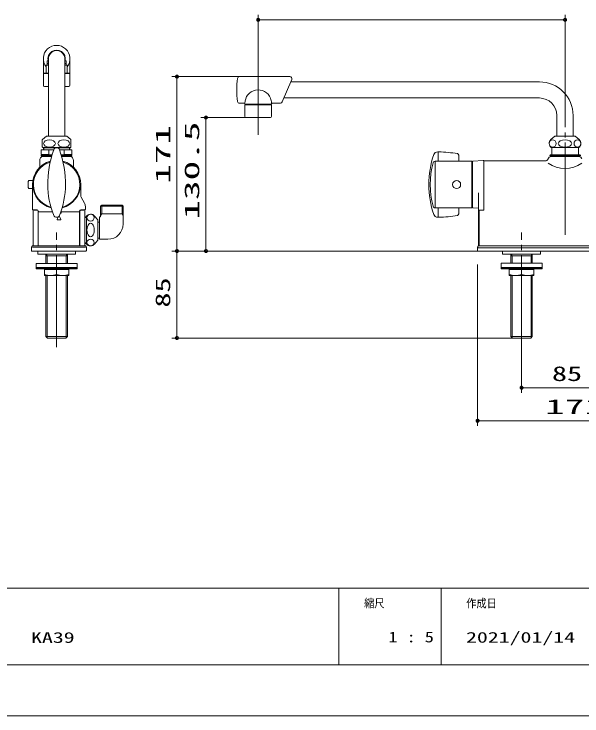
# Model space of a CAD drawing. Units: millimetres on the paper, with parts at other scales. Extents: x -305 to 305, y -152 to 152.
# Drawn here: x -59.6 to 51.5, y -148.5 to -11.3 of the extents above; entities that cross this region are included whole.
import ezdxf
from ezdxf.enums import TextEntityAlignment as Align

# ---------------------------------------------------------------- set-up
doc = ezdxf.new("R2010")
doc.units = ezdxf.units.MM
doc.linetypes.add('LONG_CHAIN', pattern=[21, 18, -1, 1, -1])
for name, color, linetype, lineweight in [('0-1_RV', 7, 'Continuous', 9), ('0-2_0', 7, 'Continuous', 9), ('0-3_1図面枠', 7, 'Continuous', 9), ('0-4_図面枠', 3, 'Continuous', 9), ('0-5_DEFPOINTS', 7, 'Continuous', 9)]:
    doc.layers.add(name, color=color, linetype=linetype, lineweight=lineweight)
doc.styles.add('ＭＳ ゴシック', font='')
doc.styles.get('ＭＳ ゴシック').set_extended_font_data('MS Gothic')

# ---------------------------------------------------------------- blocks, each defined once
blk = doc.blocks.new('_DOTSMALL')
at = {"layer": '0-2_0'}
for p, q in [((0.0746, 0.1), (-0.0746, 0.1)), ((0.1223, -0.0248), (-0.1223, -0.0248))]:
    blk.add_line(p, q, dxfattribs=at)
for points in [[(0.125, 0), (0.124, 0.0157), (0.1211, 0.0311), (0.1162, 0.046), (0.1095, 0.0602), (0.1011, 0.0735), (0.0911, 0.0856), (0.0797, 0.0963), (0.067, 0.1055), (0.0532, 0.1131), (0.0386, 0.1189), (0.0234, 0.1228), (0.0078, 0.1248), (-0.0078, 0.1248), (-0.0234, 0.1228), (-0.0386, 0.1189), (-0.0532, 0.1131), (-0.067, 0.1055), (-0.0797, 0.0963), (-0.0911, 0.0856), (-0.1011, 0.0735), (-0.1095, 0.0602), (-0.1162, 0.046), (-0.1211, 0.0311), (-0.124, 0.0157), (-0.125, 0), (0, 0)], [(-0.125, 0), (-0.124, -0.0157), (-0.1211, -0.0311), (-0.1162, -0.046), (-0.1095, -0.0602), (-0.1011, -0.0735), (-0.0911, -0.0856), (-0.0797, -0.0963), (-0.067, -0.1055), (-0.0532, -0.1131), (-0.0386, -0.1189), (-0.0234, -0.1228), (-0.0078, -0.1248), (0.0078, -0.1248), (0.0234, -0.1228), (0.0386, -0.1189), (0.0532, -0.1131), (0.067, -0.1055), (0.0797, -0.0963), (0.0911, -0.0856), (0.1011, -0.0735), (0.1095, -0.0602), (0.1162, -0.046), (0.1211, -0.0311), (0.124, -0.0157), (0.125, 0), (0, 0)]]:
    blk.add_lwpolyline(points, close=True, dxfattribs=at)

msp = doc.modelspace()

# ---------------------------------------------------------------- linework, layer by layer
at = {"layer": '0-1_RV'}
for p, q in [((-11.816, -21.341), (-11.816, -11.418)), ((48.184, -21.341), (48.184, -11.418)), ((-11.816, -12.418), (48.184, -12.418)), ((-53.829, -22.759), (-53.829, -20.019)), ((-53.079, -20.419), (-53.079, -21.259)), ((-53.079, -20.419), (-52.829, -20.419)), ((-52.829, -20.019), (-52.829, -21.259)), ((-52.809, -19.767), (-52.809, -35.179)), ((-49.649, -19.767), (-49.649, -35.179)), ((-49.629, -20.019), (-49.629, -21.259)), ((-49.629, -20.419), (-49.379, -20.419)), ((-49.379, -20.419), (-49.379, -21.259)), ((-48.629, -22.759), (-48.629, -20.019)), ((-52.829, -21.259), (-53.279, -21.259)), ((-53.279, -21.259), (-53.279, -22.819)), ((-52.829, -20.959), (-53.079, -20.959)), ((-49.629, -20.959), (-49.379, -20.959)), ((-49.629, -21.259), (-49.179, -21.259)), ((-49.179, -21.259), (-49.179, -22.819)), ((-52.809, -22.919), (-53.829, -22.919)), ((-53.829, -25.219), (-53.829, -22.919)), ((-52.809, -22.819), (-53.769, -22.819)), ((-53.267, -22.839), (-53.347, -22.919)), ((-52.809, -22.839), (-53.267, -22.839)), ((-53.267, -22.839), (-53.267, -22.919)), ((-53.129, -22.819), (-53.129, -22.839)), ((-48.689, -22.819), (-49.649, -22.819)), ((-49.649, -22.839), (-49.192, -22.839)), ((-49.649, -22.919), (-48.629, -22.919)), ((-49.329, -22.819), (-49.329, -22.839)), ((-49.192, -22.839), (-49.112, -22.919)), ((-49.192, -22.839), (-49.192, -22.919)), ((-49.029, -22.919), (-48.992, -22.919)), ((-48.629, -25.219), (-48.629, -22.919)), ((-15.461, -23.518), (-28.71, -23.518)), ((-27.71, -57.618), (-27.71, -23.518)), ((-15.461, -23.518), (-5.615, -23.518)), ((-7.108, -28.474), (-5.247, -24.074)), ((-5.443, -24.538), (43.185, -24.538)), ((-52.809, -25.419), (-53.629, -25.419)), ((-49.649, -25.419), (-48.829, -25.419)), ((-14.612, -28.718), (-15.461, -28.718)), ((-7.477, -28.718), (-9.012, -28.718)), ((-6.78, -27.698), (43.185, -27.698)), ((-14.416, -31.318), (-14.416, -29.018)), ((-9.216, -29.018), (-14.416, -29.018)), ((-14.412, -28.918), (-9.212, -28.918)), ((-13.716, -28.938), (-13.796, -29.018)), ((-9.916, -28.938), (-9.836, -29.018)), ((-9.216, -31.318), (-9.216, -29.018)), ((-14.216, -31.518), (-23.034, -31.518)), ((-22.034, -57.618), (-22.034, -31.518)), ((-9.416, -31.518), (-14.216, -31.518)), ((46.605, -35.178), (46.605, -31.118)), ((49.765, -35.178), (49.765, -31.118)), ((-53.229, -35.179), (-53.978, -35.818)), ((-53.229, -35.179), (-49.229, -35.179)), ((-49.229, -35.179), (-48.48, -35.818)), ((46.184, -35.178), (45.435, -35.818)), ((46.184, -35.178), (50.184, -35.178)), ((50.184, -35.178), (50.933, -35.818)), ((-54.029, -35.865), (-54.029, -37.293)), ((-48.429, -35.865), (-48.429, -37.293)), ((-54.229, -37.819), (-54.229, -38.719)), ((-51.795, -37.819), (-54.229, -37.819)), ((-48.529, -37.379), (-53.929, -37.379)), ((-53.829, -37.819), (-53.829, -37.379)), ((-53.829, -37.419), (-51.229, -37.419)), ((-53.667, -37.419), (-53.829, -37.819)), ((-53.667, -37.419), (-53.667, -37.379)), ((-52.726, -37.819), (-52.726, -38.719)), ((-48.629, -37.419), (-51.229, -37.419)), ((-48.229, -37.819), (-50.664, -37.819)), ((-49.733, -37.819), (-49.733, -38.719)), ((-48.792, -37.419), (-48.792, -37.379)), ((-48.792, -37.419), (-48.629, -37.819)), ((-48.629, -37.819), (-48.629, -37.379)), ((-48.229, -37.819), (-48.229, -38.719)), ((23.281, -38.218), (23.284, -38.218)), ((23.384, -38.318), (23.384, -40.068)), ((50.884, -37.378), (45.484, -37.378)), ((45.584, -38.818), (45.584, -37.378)), ((50.784, -38.818), (50.784, -37.378)), ((-54.229, -38.719), (-54.129, -38.819)), ((-54.229, -38.719), (-52.726, -38.719)), ((-54.229, -38.919), (-54.129, -38.819)), ((-54.229, -38.919), (-54.229, -39.019)), ((-52.153, -38.919), (-54.229, -38.919)), ((-54.229, -39.019), (-52.182, -39.019)), ((-52.123, -38.819), (-54.129, -38.819)), ((-52.211, -39.119), (-53.929, -39.119)), ((-53.729, -39.119), (-53.729, -39.019)), ((-52.726, -38.719), (-52.626, -38.819)), ((-48.329, -38.819), (-50.335, -38.819)), ((-48.229, -38.919), (-50.306, -38.919)), ((-48.229, -39.019), (-50.277, -39.019)), ((-48.529, -39.119), (-50.248, -39.119)), ((-49.733, -38.719), (-49.833, -38.819)), ((-49.733, -38.719), (-48.229, -38.719)), ((-48.729, -39.119), (-48.729, -39.019)), ((-48.229, -38.719), (-48.329, -38.819)), ((-48.229, -38.919), (-48.329, -38.819)), ((-48.229, -38.919), (-48.229, -39.019)), ((27.384, -39.968), (27.384, -38.872)), ((45.284, -38.818), (45.184, -38.918)), ((45.184, -38.918), (45.184, -39.018)), ((45.184, -39.018), (51.184, -39.018)), ((45.284, -38.818), (51.084, -38.818)), ((45.484, -39.114), (50.884, -39.114)), ((45.684, -39.114), (45.684, -39.018)), ((50.684, -39.114), (50.684, -39.018)), ((51.084, -38.818), (51.184, -38.918)), ((51.184, -38.918), (51.184, -39.018)), ((-54.529, -39.894), (-54.529, -41.149)), ((-47.929, -39.894), (-47.929, -41.149)), ((22.784, -49.068), (22.784, -40.168)), ((29.884, -40.068), (22.884, -40.068)), ((29.984, -49.084), (29.984, -40.168)), ((30.085, -49.067), (30.085, -40.17)), ((30.177, -40.071), (32.177, -39.919)), ((-56.579, -43.829), (-55.883, -43.829)), ((-56.779, -44.029), (-56.779, -45.209)), ((-55.949, -44.619), (-55.949, -49.439)), ((-46.509, -44.619), (-46.509, -46.757)), ((32.284, -49.438), (32.284, -44.618)), ((-56.579, -45.409), (-55.949, -45.409)), ((31.285, -46.218), (31.285, -49.818)), ((-45.776, -48.244), (-46.419, -47.1)), ((-45.609, -49.439), (-45.609, -48.881)), ((-42.629, -48.836), (-42.413, -48.619)), ((-42.629, -48.836), (-38.229, -48.836)), ((-42.629, -50.919), (-42.629, -48.836)), ((-42.413, -50.319), (-42.413, -48.619)), ((-38.446, -48.619), (-38.229, -48.836)), ((-38.446, -50.319), (-38.446, -48.619)), ((-38.229, -52.319), (-38.229, -48.836)), ((29.884, -49.168), (22.884, -49.168)), ((23.384, -50.918), (23.384, -49.168)), ((27.384, -49.268), (27.384, -50.365)), ((30.177, -49.165), (31.285, -49.25)), ((-55.849, -49.539), (-55.849, -56.619)), ((-55.029, -49.539), (-55.849, -49.539)), ((-55.649, -49.539), (-55.649, -49.619)), ((-55.649, -49.619), (-55.049, -49.619)), ((-54.849, -49.819), (-54.849, -56.619)), ((-54.829, -49.739), (-54.829, -49.819)), ((-54.829, -50.019), (-54.829, -56.419)), ((-52.06, -49.919), (-54.729, -49.919)), ((-54.729, -49.919), (-52.06, -49.919)), ((-50.708, -50.716), (-50.435, -51.465)), ((-50.451, -50.219), (-50.507, -50.219)), ((-50.399, -49.919), (-46.829, -49.919)), ((-50.279, -49.919), (-50.357, -50.151)), ((-46.829, -49.919), (-50.279, -49.919)), ((-46.729, -49.739), (-46.729, -49.819)), ((-46.729, -50.019), (-46.729, -56.419)), ((-46.709, -49.819), (-46.709, -56.619)), ((-45.709, -49.539), (-46.529, -49.539)), ((-46.509, -49.619), (-45.909, -49.619)), ((-45.909, -49.539), (-45.909, -49.619)), ((-45.709, -49.539), (-45.709, -56.619)), ((-42.629, -50.319), (-40.429, -50.319)), ((-42.413, -50.319), (-42.629, -50.694)), ((-40.429, -50.319), (-38.229, -50.319)), ((-38.446, -50.319), (-38.229, -50.694)), ((31.263, -50.018), (31.263, -56.618)), ((31.363, -49.918), (31.383, -49.918)), ((31.383, -49.627), (32.285, -49.627)), ((31.383, -49.627), (31.383, -56.618)), ((-50.933, -50.941), (-51.124, -51.465)), ((-51.086, -51.519), (-50.779, -51.519)), ((-50.472, -51.519), (-50.779, -51.519)), ((-45.709, -50.919), (-45.389, -50.919)), ((-45.389, -51.059), (-45.709, -51.059)), ((-45.389, -56.219), (-45.389, -50.819)), ((-43.189, -51.519), (-43.829, -50.77)), ((-43.189, -51.519), (-43.189, -55.519)), ((-42.829, -51.939), (-43.189, -51.939)), ((-42.629, -50.919), (-42.829, -50.919)), ((23.281, -51.018), (23.284, -51.018)), ((-45.389, -55.979), (-45.709, -55.979)), ((-45.709, -56.119), (-45.389, -56.119)), ((-43.189, -55.519), (-43.829, -56.268)), ((-42.829, -55.099), (-43.189, -55.099)), ((-42.829, -55.319), (-41.229, -55.319)), ((-56.149, -56.969), (-56.149, -57.519)), ((-56.009, -56.619), (-56.096, -56.769)), ((-56.049, -57.619), (-51.229, -57.619)), ((-56.009, -56.619), (-51.229, -56.619)), ((-55.952, -56.619), (-55.949, -56.619)), ((-45.573, -56.859), (-55.939, -56.859)), ((-54.929, -58.219), (-54.929, -57.619)), ((-54.829, -56.419), (-54.829, -56.619)), ((-54.829, -57.619), (-47.629, -57.619)), ((-45.548, -56.619), (-51.229, -56.619)), ((-45.509, -57.619), (-51.229, -57.619)), ((-47.529, -57.619), (-51.229, -57.619)), ((-47.529, -58.219), (-47.529, -57.619)), ((-46.729, -56.419), (-46.729, -56.619)), ((-45.548, -56.619), (-45.463, -56.766)), ((-45.409, -56.966), (-45.409, -57.519)), ((31.063, -57.618), (-28.71, -57.618)), ((31.063, -57.618), (-28.71, -57.618)), ((-27.71, -74.618), (-27.71, -57.618)), ((31.063, -57.618), (-23.034, -57.618)), ((31.063, -57.618), (31.063, -56.966)), ((31.063, -56.966), (65.305, -56.966)), ((31.063, -57.618), (65.305, -57.618)), ((31.201, -56.618), (31.117, -56.766)), ((65.166, -56.618), (31.201, -56.618)), ((35.984, -58.218), (35.984, -57.618)), ((43.384, -58.218), (43.384, -57.618)), ((-54.929, -58.219), (-51.229, -58.219)), ((-53.325, -60.019), (-53.325, -58.219)), ((-53.325, -58.522), (-51.229, -58.522)), ((-53.092, -58.522), (-53.267, -58.219)), ((-53.092, -60.019), (-53.092, -58.522)), ((-47.529, -58.219), (-51.229, -58.219)), ((-49.134, -58.522), (-51.229, -58.522)), ((-49.366, -58.522), (-49.192, -58.219)), ((-49.366, -60.019), (-49.366, -58.522)), ((-49.134, -60.019), (-49.134, -58.219)), ((35.984, -58.218), (39.684, -58.218)), ((37.588, -60.018), (37.588, -58.218)), ((37.588, -58.521), (39.684, -58.521)), ((37.821, -58.521), (37.646, -58.218)), ((37.821, -60.018), (37.821, -58.521)), ((43.384, -58.218), (39.684, -58.218)), ((41.779, -58.521), (39.684, -58.521)), ((41.547, -58.521), (41.722, -58.218)), ((41.547, -60.018), (41.547, -58.521)), ((41.779, -60.018), (41.779, -58.218)), ((-55.229, -60.019), (-47.229, -60.019)), ((-55.229, -60.019), (-55.229, -60.819)), ((-47.229, -60.819), (-47.229, -60.019)), ((31.084, -60.259), (31.084, -91.795)), ((35.684, -60.018), (43.684, -60.018)), ((35.684, -60.018), (35.684, -60.818)), ((43.684, -60.818), (43.684, -60.018)), ((-55.229, -60.819), (-47.229, -60.819)), ((-55.229, -61.119), (-55.229, -60.919)), ((-55.229, -60.919), (-51.229, -60.919)), ((-55.229, -61.119), (-51.229, -61.119)), ((-54.429, -60.919), (-53.429, -60.819)), ((-53.629, -61.219), (-48.829, -61.219)), ((-53.629, -62.419), (-53.629, -61.219)), ((-51.229, -60.819), (-53.429, -60.819)), ((-53.392, -60.919), (-53.429, -60.819)), ((-53.429, -60.919), (-53.429, -60.819)), ((-53.392, -61.119), (-53.354, -61.219)), ((-53.244, -61.119), (-53.354, -61.219)), ((-53.244, -60.919), (-53.135, -60.819)), ((-52.96, -60.919), (-53.135, -60.819)), ((-52.96, -61.119), (-52.785, -61.219)), ((-52.557, -61.119), (-52.785, -61.219)), ((-52.557, -60.919), (-52.329, -60.819)), ((-52.064, -60.919), (-52.329, -60.819)), ((-52.064, -61.119), (-51.799, -61.219)), ((-51.514, -61.119), (-51.799, -61.219)), ((-51.514, -60.919), (-51.229, -60.819)), ((-50.945, -60.919), (-51.229, -60.819)), ((-51.229, -60.819), (-49.029, -60.819)), ((-47.229, -60.919), (-51.229, -60.919)), ((-47.229, -61.119), (-51.229, -61.119)), ((-51.229, -62.175), (-51.229, -61.219)), ((-50.945, -61.119), (-50.66, -61.219)), ((-50.395, -61.119), (-50.66, -61.219)), ((-50.395, -60.919), (-50.129, -60.819)), ((-49.901, -60.919), (-50.129, -60.819)), ((-49.901, -61.119), (-49.674, -61.219)), ((-49.499, -61.119), (-49.674, -61.219)), ((-49.499, -60.919), (-49.324, -60.819)), ((-49.214, -60.919), (-49.324, -60.819)), ((-49.214, -61.119), (-49.104, -61.219)), ((-49.067, -61.119), (-49.104, -61.219)), ((-49.067, -60.919), (-49.029, -60.819)), ((-49.029, -60.919), (-49.029, -60.819)), ((-48.029, -60.919), (-49.029, -60.819)), ((-48.829, -62.419), (-48.829, -61.219)), ((-47.229, -61.119), (-47.229, -60.919)), ((35.684, -60.818), (43.684, -60.818)), ((35.684, -60.918), (39.684, -60.918)), ((35.684, -61.118), (35.684, -60.918)), ((35.684, -61.118), (39.684, -61.118)), ((36.484, -60.918), (37.484, -60.818)), ((37.484, -60.918), (37.484, -60.818)), ((37.521, -60.918), (37.484, -60.818)), ((39.684, -60.818), (37.484, -60.818)), ((37.521, -61.118), (37.559, -61.218)), ((37.669, -61.118), (37.559, -61.218)), ((37.669, -60.918), (37.779, -60.818)), ((37.953, -60.918), (37.779, -60.818)), ((37.953, -61.118), (38.128, -61.218)), ((38.356, -61.118), (38.128, -61.218)), ((38.356, -60.918), (38.584, -60.818)), ((38.849, -60.918), (38.584, -60.818)), ((38.849, -61.118), (39.115, -61.218)), ((39.399, -61.118), (39.115, -61.218)), ((39.399, -60.918), (39.684, -60.818)), ((39.684, -60.818), (41.884, -60.818)), ((39.969, -60.918), (39.684, -60.818)), ((43.684, -60.918), (39.684, -60.918)), ((43.684, -61.118), (39.684, -61.118)), ((39.684, -62.174), (39.684, -61.218)), ((39.969, -61.118), (40.253, -61.218)), ((40.519, -61.118), (40.253, -61.218)), ((40.519, -60.918), (40.784, -60.818)), ((41.012, -60.918), (40.784, -60.818)), ((41.012, -61.118), (41.24, -61.218)), ((41.414, -61.118), (41.24, -61.218)), ((41.414, -60.918), (41.589, -60.818)), ((41.699, -60.918), (41.589, -60.818)), ((41.699, -61.118), (41.809, -61.218)), ((41.846, -61.118), (41.809, -61.218)), ((41.846, -60.918), (41.884, -60.818)), ((41.884, -60.918), (41.884, -60.818)), ((42.884, -60.918), (41.884, -60.818)), ((42.084, -62.418), (42.084, -61.218)), ((43.684, -61.118), (43.684, -60.918)), ((-53.629, -62.419), (-48.829, -62.419)), ((-53.325, -74.318), (-53.325, -62.419)), ((-53.092, -74.551), (-53.092, -62.419)), ((-49.366, -74.551), (-49.366, -62.419)), ((-49.134, -74.318), (-49.134, -62.419)), ((37.284, -62.418), (42.084, -62.418)), ((37.588, -74.318), (37.588, -62.418)), ((37.821, -74.55), (37.821, -62.418)), ((41.547, -74.55), (41.547, -62.418)), ((41.779, -74.318), (41.779, -62.418)), ((-53.025, -74.618), (-53.325, -74.318)), ((-53.325, -74.318), (-49.134, -74.318)), ((-53.025, -74.618), (-49.434, -74.618)), ((-49.434, -74.618), (-49.134, -74.318)), ((37.888, -74.618), (-28.71, -74.618)), ((37.888, -74.618), (37.588, -74.318)), ((37.588, -74.318), (41.779, -74.318)), ((37.888, -74.618), (41.479, -74.618)), ((41.479, -74.618), (41.779, -74.318)), ((39.684, -76.425), (39.684, -85.338)), ((56.684, -84.338), (39.684, -84.338)), ((65.284, -90.795), (31.084, -90.795))]:
    msp.add_line(p, q, dxfattribs=at)
at = {"layer": '0-1_RV', "linetype": 'LONG_CHAIN'}
for p, q in [((-11.816, -34.911), (-11.816, -21.341)), ((48.184, -54.422), (48.184, -21.341)), ((-51.229, -76.426), (-51.229, -54.013)), ((39.684, -76.425), (39.684, -54.012))]:
    msp.add_line(p, q, dxfattribs=at)
at = {"layer": '0-1_RV'}
for points in [[(44.314, -40.005), (32.283, -40.007), (32.285, -49.627)], [(-42.413, -48.619), (-40.429, -48.619), (-38.446, -48.619)], [(-42.829, -55.319), (-42.829, -53.519), (-42.829, -50.919)], [(37.284, -62.418), (37.284, -61.218), (42.084, -61.218)]]:
    msp.add_lwpolyline(points, dxfattribs=at)
msp.add_circle((26.984, -44.618), 0.79, dxfattribs=at)
for centre, radius, start, end in [((-51.229, -20.019), 2.6, 322.04197, 217.95803), ((-51.229, -20.019), 1.7, 346.39104, 193.60897), ((-51.229, -20.019), 1.6, 350.93128, 189.06872), ((-53.769, -22.759), 0.06, 179.99999, 270), ((-48.689, -22.759), 0.06, 270, 0), ((0.488, -26.118), 16.5, 172.14619, 187.85381), ((-15.461, -23.918), 0.4, 90, 172.14619), ((-5.615, -23.918), 0.4, 337.0679, 90), ((43.185, -31.118), 6.58, 0, 90), ((-53.629, -25.219), 0.2, 180.00101, 270), ((-48.829, -25.219), 0.2, 270, 0), ((-11.814, -28.721), 2.602, 22.6212, 179.9486), ((-15.461, -28.318), 0.4, 187.85381, 270), ((-14.612, -28.918), 0.2, 0, 90), ((-11.809, -28.721), 2.602, 0.0514, 22.65412), ((-9.012, -28.918), 0.2, 90, 180.00001), ((-7.477, -28.318), 0.4, 270, 337.0679), ((43.185, -31.118), 3.42, 0, 90), ((-14.216, -31.318), 0.2, 180.00101, 270), ((-9.416, -31.318), 0.2, 270, 0), ((-53.329, -36.579), 1, 130.47801, 134.427), ((-49.129, -36.579), 1, 45.573, 49.522), ((46.084, -36.578), 1, 130.47801, 233.13001), ((50.284, -36.578), 1, 306.87, 49.522), ((-53.329, -36.579), 1, 225.573, 233.13), ((-32.964, -44.556), 20, 160.3089, 180.90517), ((-51.229, -38.019), 0.6, 19.6911, 160.3089), ((-69.495, -44.556), 20, 359.09483, 19.6911), ((-49.129, -36.579), 1, 306.87, 314.427), ((23.281, -39.018), 0.8, 90, 160.9992), ((23.284, -38.318), 0.1, 0, 90), ((23.484, -38.322), 0.1, 88.15087, 180.00001), ((22.571, -66.607), 28.4, 80.75762, 88.15087), ((-53.729, -39.894), 0.8, 104.47751, 180.00001), ((-48.729, -39.894), 0.8, 0, 75.52249), ((39.544, -44.618), 18, 160.9992, 199.0008), ((27.084, -38.872), 0.3, 0, 80.75762), ((44.313, -39.405), 0.6, 270.01223, 339.20142), ((45.622, -39.902), 0.8, 99.93654, 159.20142), ((50.746, -39.902), 0.8, 20.79858, 80.06346), ((-51.229, -44.619), 4.72, 105.0125, 180.00006), ((-51.229, -44.619), 4.55, 106.87684, 255.12117), ((-55.129, -41.149), 0.6, 350.03303, 0), ((-51.229, -44.619), 4.55, 284.87883, 73.12316), ((-51.229, -44.619), 4.72, 0.00007, 74.98751), ((-47.329, -41.149), 0.6, 179.99999, 189.96696), ((38.324, -44.618), 16.5, 165.06257, 194.93742), ((22.768, -40.468), 0.4, 106.26173, 165.06257), ((22.684, -40.18), 0.1, 0, 106.26173), ((22.884, -40.168), 0.1, 90, 180.00001), ((27.484, -39.968), 0.1, 180.00001, 270), ((29.884, -40.168), 0.1, 0, 90), ((29.885, -40.218), 0.2, 299.86848, 0), ((30.185, -40.171), 0.1, 94.36494, 180.00001), ((32.185, -40.018), 0.1, 6.47598, 93.46438), ((48.184, -35.905), 5.6, 233.86584, 306.13416), ((-56.579, -44.029), 0.2, 90, 180.00001), ((-56.579, -45.209), 0.2, 179.99999, 270), ((-51.229, -44.619), 4.65, 179.99999, 256.55092), ((-36.963, -44.619), 16, 179.99999, 202.12468), ((-65.495, -44.619), 16, 337.87532, 0), ((-51.229, -44.619), 4.65, 283.44908, 0), ((-45.809, -46.757), 0.7, 180.00006, 209.35781), ((-46.909, -48.881), 1.3, 0.00007, 29.35782), ((22.768, -48.768), 0.4, 194.93743, 253.73827), ((22.684, -49.056), 0.1, 253.73827, 0), ((22.884, -49.068), 0.1, 180.00001, 270), ((27.484, -49.268), 0.1, 90, 180.00001), ((29.884, -49.068), 0.1, 270, 0), ((29.885, -49.018), 0.2, 0, 60.13152), ((30.185, -49.066), 0.1, 180.00001, 265.63504), ((-55.849, -49.439), 0.1, 180.00006, 270.00007), ((-55.049, -49.819), 0.2, 0, 90), ((-55.029, -49.739), 0.2, 0.00007, 90.00006), ((-54.729, -49.819), 0.1, 180.00006, 270.00007), ((-54.729, -50.019), 0.1, 90, 180.00001), ((-51.229, -50.419), 0.6, 202.12469, 337.87532), ((-50.451, -50.119), 0.1, 270, 341.56505), ((-46.829, -49.819), 0.1, 270.00007, 0.00007), ((-46.829, -50.019), 0.1, 0, 90), ((-46.529, -49.739), 0.2, 90.00006, 180.00006), ((-46.509, -49.819), 0.2, 90, 180.00001), ((-45.709, -49.439), 0.1, 270.00007, 0.00007), ((-44.589, -51.419), 1, 40.478, 143.13), ((23.281, -50.218), 0.8, 199.0008, 270), ((22.571, -22.63), 28.4, 271.84913, 279.24238), ((27.084, -50.365), 0.3, 279.24238, 0), ((31.363, -50.018), 0.1, 90, 180.00001), ((31.385, -49.818), 0.1, 179.99994, 269.99995), ((-51.086, -51.479), 0.04, 160, 270), ((-50.472, -51.479), 0.04, 270, 20), ((23.284, -50.918), 0.1, 270, 360), ((23.484, -50.915), 0.1, 180.00001, 271.84912), ((-41.229, -52.319), 3, 270, 0), ((-44.589, -55.619), 1, 216.87, 319.522), ((-55.749, -56.969), 0.4, 150, 180.00001), ((-56.049, -57.519), 0.1, 179.99999, 270), ((-45.509, -57.519), 0.1, 270, 0), ((-45.809, -56.966), 0.4, 0, 30), ((31.463, -56.966), 0.4, 150, 180.00001), ((-52.429, -59.348), 3.071, 246.997, 293.003), ((-50.029, -59.348), 3.071, 246.996, 293.004), ((38.484, -59.348), 3.071, 246.997, 293.003), ((40.884, -59.348), 3.071, 246.996, 293.004)]:
    msp.add_arc(centre, radius, start, end, dxfattribs=at)
for centre, major_axis, ratio in [((-52.633, -36.579), (-1.159, 0), 0.616071), ((-49.826, -36.579), (-1.159, 0), 0.616071), ((45.756, -36.578), (0, -0.714), 0.928708), ((48.184, -36.578), (-1.32, 0), 0.540822), ((50.612, -36.578), (0, 0.714), 0.928708), ((-44.589, -51.091), (-0.714, 0), 0.928711), ((-44.589, -55.947), (0.714, 0), 0.928711)]:
    msp.add_ellipse(centre, major_axis=major_axis, ratio=ratio, dxfattribs=at)
for centre, major_axis, start_param, end_param in [((-44.589, -53.518), (-0.001, 1.32), 4.7113282, 7.8539816), ((-44.589, -53.52), (0.001, 1.32), 1.5707939, 4.7134859)]:
    msp.add_ellipse(centre, major_axis=major_axis, ratio=0.541107, start_param=start_param, end_param=end_param, dxfattribs=at)
at = {"layer": '0-2_0'}
for p, q in [((3.983, -123.498), (3.983, -138.498)), ((23.983, -123.498), (23.983, -138.498))]:
    msp.add_line(p, q, dxfattribs=at)
at = {"layer": '0-4_図面枠'}
msp.add_line((-291.017, -123.498), (108.983, -123.498), dxfattribs=at)
msp.add_lwpolyline([(-291.017, -138.498), (108.983, -138.498), (108.983, 138.502), (-291.017, 138.502)], close=True, dxfattribs=at)
at = {"layer": '0-5_DEFPOINTS'}
msp.add_line((118.983, -148.498), (-301.017, -148.498), dxfattribs=at)

# ---------------------------------------------------------------- block references
at = {"layer": '0-1_RV', "xscale": 2.32, "yscale": 2.32}
for p, rotation in [((-11.816, -12.418), 180), ((-27.71, -23.518), 90), ((-22.034, -31.518), 90), ((-27.71, -57.618), 90), ((-27.71, -57.618), 270), ((-22.034, -57.618), 270), ((-27.71, -74.618), 270), ((39.684, -84.338), 180), ((31.084, -90.795), 180)]:
    msp.add_blockref('_DOTSMALL', p, dxfattribs=dict(at, rotation=rotation))
msp.add_blockref('_DOTSMALL', (48.184, -12.418), dxfattribs=at)

# ---------------------------------------------------------------- texts
at = {"layer": '0-1_RV', "style": 'ＭＳ ゴシック'}
for s, width, p in [('130.5', 1.95, (-22.479, -51.466)), ('171', 1.95, (-28.155, -44.468)), ('85', 1.5, (-28.155, -68.674))]:
    msp.add_text(s, height=2.889, rotation=90, dxfattribs=dict(at, width=width)).set_placement(p, align=Align.BOTTOM_LEFT)
for s, width, p in [('85', 1.5, (45.628, -83.893)), ('171', 1.95, (44.284, -90.351))]:
    msp.add_text(s, height=2.889, dxfattribs=dict(at, width=width)).set_placement(p, align=Align.BOTTOM_LEFT)
at = {"layer": '0-3_1図面枠', "style": 'ＭＳ ゴシック'}
for s, height, width, p in [('縮尺', 1.628, 0.9, (8.896, -127.769)), ('作成日', 1.628, 0.9, (28.857, -127.788)), ('KA39', 2.089, 1.5, (-56.239, -134.835)), ('1 : 5', 2.089, 1.25, (13.65, -134.738)), ('2021/01/14', 2.089, 1.5, (28.822, -134.801))]:
    msp.add_text(s, height=height, dxfattribs=dict(at, width=width)).set_placement(p, align=Align.BOTTOM_LEFT)

doc.saveas('drawing.dxf')
